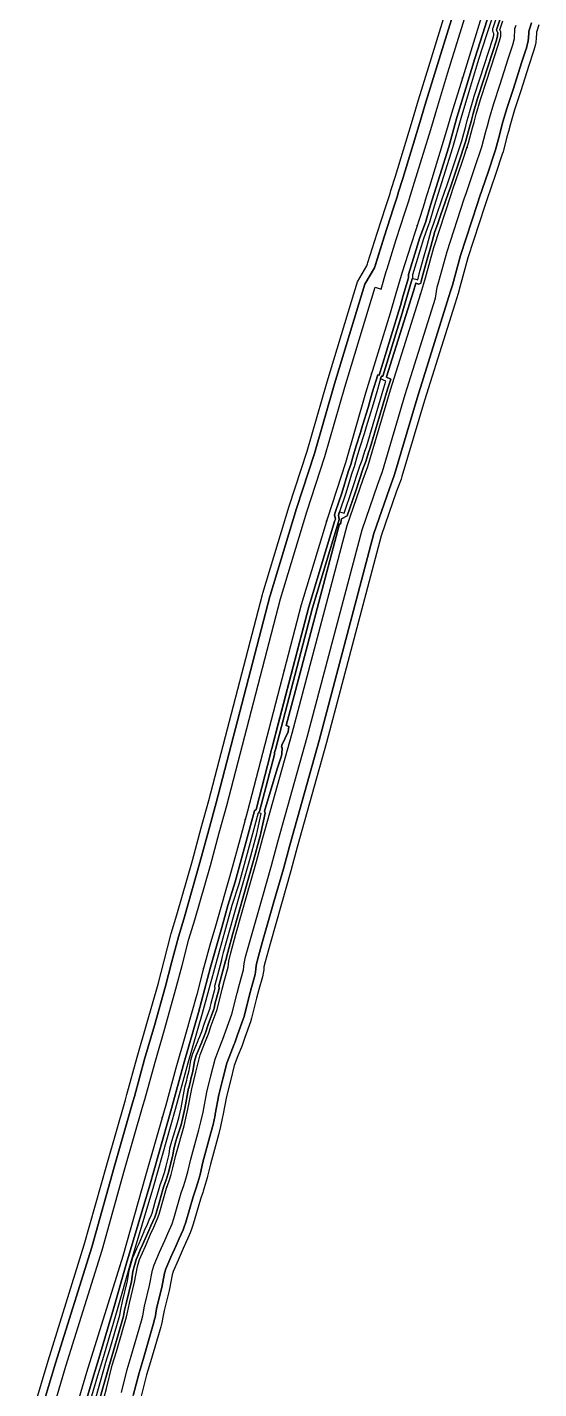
# Model space of a CAD drawing. Header units: inches. Extents: x 87989 to 118156, y 435697 to 451526.
# Drawn here: x 96808 to 97139, y 449582 to 450462 of the extents above; entities that cross this region are included whole.
import ezdxf

# ---------------------------------------------------------------- set-up
doc = ezdxf.new("R2010")
doc.units = ezdxf.units.IN
doc.header["$MEASUREMENT"] = 0
for name, color, linetype, true_color in [('As_waterkering_BWK', 7, 'Continuous', 0x7b8981), ('Beschermingszone_BWK', 7, 'Continuous', 0xcf890d), ('Grens_bebouwingsvrije_zone_BWK', 7, 'Continuous', 0x6789ae), ('Kernzone_BWK', 7, 'Continuous', 0xcb89af), ('Referentiepunten_BWK', 7, 'Continuous', 0x178980)]:
    doc.layers.add(name, color=color, linetype=linetype, true_color=true_color)

msp = doc.modelspace()

# ---------------------------------------------------------------- linework, layer by layer
at = {"layer": 'As_waterkering_BWK'}
for points in [[(97113.6678, 450506.4448), (97090.0276, 450429.8905), (97083.3792, 450408.3954), (97078.8571, 450393.1756), (97068.4229, 450359.0475), (97065.4409, 450349.5965), (97065.4663, 450349.2105), (97062.1891, 450339.0546), (97056.5629, 450321.8027), (97050.6658, 450303.1416), (97050.2229, 450301.512), (97046.7844, 450289.9711)], [(97062.8786, 450289.8919), (97064.9459, 450296.4828), (97065.9608, 450300.1095), (97071.2692, 450319.5855), (97082.429, 450353.9369), (97083.9003, 450358.0858), (97089.3796, 450374.2014), (97093.8065, 450387.3673), (97096.3292, 450397.0021), (97097.3036, 450400.6878), (97098.6898, 450405.8202), (97101.5475, 450415.4826), (97105.6485, 450427.9862), (97110.8956, 450444.5384), (97113.7718, 450453.2243), (97114.5799, 450456.2779), (97114.6999, 450459.0797), (97113.9776, 450460.3421), (97115.941, 450466.2185)], [(97046.7844, 450289.9711), (97043.004, 450277.283), (97027.2302, 450225.4486), (97014.264, 450180.368), (97002.5661, 450144.5344), (96985.6067, 450088.6233), (96950.9421, 449955.1717), (96946.0233, 449937.5188), (96940.365, 449916.2771), (96930.1712, 449880.8503), (96926.451, 449868.5077), (96922.0645, 449851.8689), (96918.1278, 449836.5575), (96910.8342, 449810.6913), (96904.5433, 449789.0289), (96897.9533, 449765.0501), (96896.9523, 449761.4008), (96884.8801, 449719.2613), (96870.2409, 449667.2448), (96846.7374, 449592.1177), (96833.3675, 449546.8441)], [(96855.1538, 449565.0537), (96859.6021, 449581.8135), (96863.4488, 449596.7773), (96866.1121, 449605.6154), (96872.6287, 449628.1262), (96873.3423, 449630.9639), (96874.4714, 449637.0444), (96877.7843, 449650.6214), (96879.7603, 449660.6575), (96881.0817, 449665.218), (96884.8399, 449673.7902), (96888.1575, 449681.6212), (96890.2697, 449686.2102), (96892.7311, 449691.7339), (96893.6369, 449694.6096), (96898.4768, 449711.3288), (96900.1756, 449716.1462), (96901.4466, 449720.2327), (96902.6495, 449724.3847), (96904.59, 449732.5677), (96909.7903, 449751.6254), (96911.0246, 449756.5866), (96912.334, 449762.4359), (96914.7701, 449775.5485), (96917.4644, 449786.3473), (96920.3209, 449797.6585), (96923.2268, 449805.3133), (96925.5231, 449811.0604), (96927.3735, 449816.5071), (96931.1522, 449826.8304), (96934.4819, 449839.957), (96935.9973, 449845.8699), (96938.3798, 449854.321), (96938.6939, 449858.1919), (96939.9745, 449863.4169), (96943.297, 449875.5764), (96950.6115, 449901.4521), (96956.6991, 449922.6646), (96960.7897, 449937.8846), (96979.7374, 450005.6455), (97015.3239, 450139.9219), (97025.6427, 450169.9521), (97028.6854, 450178.0219), (97043.316, 450227.522), (97062.8786, 450289.8919)]]:
    msp.add_lwpolyline(points, dxfattribs=at)
at = {"layer": 'Beschermingszone_BWK'}
for points in [[(96808.4268, 449554.19), (96821.8627, 449599.6811), (96845.3148, 449674.6497), (96859.8689, 449726.3634), (96871.9173, 449768.4201), (96872.8812, 449771.9339), (96879.5239, 449796.0994), (96885.8379, 449817.8448), (96893.0218, 449843.3236), (96896.9035, 449858.4201), (96901.31, 449875.1356), (96901.5572, 449876.011), (96905.2303, 449888.1971), (96915.3075, 449923.2188), (96920.9384, 449944.3544), (96925.8348, 449961.9299), (96960.4418, 450095.16), (96960.7261, 450096.1703), (96977.7677, 450152.3422), (96989.4045, 450187.9981), (97002.2998, 450232.8267), (97018.1083, 450284.7797), (97021.8668, 450297.3952), (97028.1011, 450307.813), (97028.4711, 450309.1743), (97028.7348, 450310.072), (97034.6641, 450328.8334), (97040.3115, 450346.1518), (97043.037, 450354.5981), (97043.5068, 450356.517), (97046.4583, 450365.8701), (97056.8359, 450399.8134), (97061.369, 450415.0689), (97068.0531, 450436.6818), (97091.669, 450513.1565)], [(97096.4513, 450511.6975), (97072.8302, 450435.2054), (97066.1539, 450413.6181), (97061.6231, 450398.3704), (97051.2332, 450364.3869), (97048.2751, 450355.0126), (97047.805, 450353.0922), (97045.0675, 450344.6089), (97039.4247, 450327.305), (97033.5024, 450308.5654), (97033.296, 450307.8628), (97032.9102, 450306.4432), (97026.6587, 450295.9675), (97022.896, 450283.338), (97007.0941, 450231.4078), (96994.1852, 450186.5308), (96982.5366, 450150.8407), (96965.5108, 450094.719), (96965.2812, 450093.903), (96930.6631, 449960.6303), (96925.7624, 449943.0399), (96920.1262, 449921.8838), (96910.0266, 449886.7842), (96906.3445, 449874.5681), (96906.1448, 449873.861), (96901.7422, 449857.1602), (96897.8499, 449842.0224), (96890.6448, 449816.4692), (96884.3353, 449794.7397), (96877.7027, 449770.6101), (96876.7318, 449767.0702), (96864.6788, 449724.9976), (96850.1083, 449673.2256), (96826.6463, 449598.2266), (96813.2231, 449552.7773)], [(96844.916, 449547.8437), (96859.1113, 449597.9766), (96859.1348, 449598.0566), (96861.7969, 449606.8906), (96868.2832, 449629.2949), (96868.8516, 449632.9648), (96870.0996, 449638.1094), (96873.3594, 449651.4727), (96874.2695, 449657.8711), (96874.3477, 449658.2305), (96875.4414, 449661.9199), (96876.7598, 449666.4707), (96876.791, 449666.582), (96876.8887, 449666.8574), (96876.9453, 449666.9902), (96879.1934, 449672.3398), (96879.2344, 449672.4316), (96880.7285, 449675.623), (96884.0215, 449683.3965), (96884.0645, 449683.4902), (96886.123, 449687.9648), (96887.207, 449690.7656), (96887.3105, 449690.9941), (96888.5508, 449693.4395), (96889.3164, 449695.8711), (96889.3359, 449695.9375), (96891.6621, 449704.1035), (96892.2012, 449705.832), (96894.1543, 449712.5801), (96894.1758, 449712.6484), (96894.2109, 449712.7578), (96894.2324, 449712.8262), (96895.9023, 449717.5566), (96897.1367, 449721.5273), (96898.2969, 449725.5312), (96900.1582, 449733.3828), (96900.6309, 449736.957), (96900.6973, 449737.2891), (96901.8945, 449741.668), (96901.9258, 449741.7734), (96903.0371, 449745.2266), (96905.4648, 449752.875), (96906.6445, 449757.6211), (96907.9258, 449763.3418), (96910.3457, 449776.3711), (96910.3613, 449776.4453), (96910.3867, 449776.5645), (96910.4043, 449776.6387), (96911.5488, 449781.2285), (96911.7539, 449782.4707), (96911.8086, 449782.7246), (96913.0645, 449787.3184), (96914.1797, 449793.9023), (96914.2402, 449794.1719), (96915.2617, 449797.7539), (96915.3164, 449797.9238), (96915.502, 449798.3203), (96918.9492, 449806.7227), (96919.0332, 449806.9473), (96920.0449, 449809.4785), (96921.3262, 449812.6973), (96923.1191, 449817.9746), (96923.1465, 449818.0488), (96926.6992, 449827.7539), (96926.7305, 449827.8418), (96926.8047, 449828.0781), (96927.3008, 449830.8027), (96927.3516, 449831.0195), (96929.9922, 449840.6035), (96929.8086, 449841.7617), (96929.7793, 449842.1133), (96929.7988, 449842.4629), (96929.8672, 449842.8086), (96934.2734, 449859.002), (96934.2832, 449859.0684), (96934.3242, 449859.2637), (96934.7598, 449861.043), (96935.4102, 449863.7832), (96935.4316, 449863.8633), (96935.627, 449864.5781), (96938.9609, 449876.7813), (96946.2832, 449902.6855), (96952.3633, 449923.8691), (96956.4473, 449939.0625), (96956.6055, 449939.6523), (96957.2539, 449942.543), (96959.6699, 449953.584), (96957.6915, 449953.9855), (96958.6016, 449954.8342), (96968.2072, 449991.8049), (96968.3737, 449992.9751), (96969.0268, 449994.9629), (96992.8269, 450086.5921), (97009.7211, 450142.2828), (97010.2165, 450143.8071), (97009.7449, 450146.6394), (97010.2035, 450148.0801), (97010.39, 450148.6486), (97013.2813, 450147.8281), (97018.3223, 450162.498), (97023.2871, 450177.6465), (97023.3164, 450177.7305), (97024.9414, 450182.1523), (97026.7969, 450187.9824), (97027.7793, 450190.834), (97039.0117, 450228.834), (97040.3965, 450233.252), (97036.9453, 450234.7813), (97037.1338, 450235.4093), (97037.4825, 450236.5607), (97038.3901, 450236.3619), (97050.1848, 450275.1199), (97057.4206, 450299.4015), (97057.4562, 450299.5296), (97059.6328, 450299.1074), (97060.9219, 450298.8555), (97061.8047, 450302.5098), (97061.8242, 450302.584), (97064.6289, 450312.832), (97066.9609, 450320.8945), (97069.6602, 450330.5957), (97069.7012, 450330.7305), (97071.2715, 450335.3516), (97073.291, 450341.0898), (97076.4219, 450350.457), (97078.1797, 450355.416), (97079.6484, 450359.5625), (97085.1172, 450375.6426), (97089.4922, 450388.6563), (97091.9766, 450398.1465), (97092.9551, 450401.8438), (97094.0723, 450406.0703), (97094.0918, 450406.1406), (97094.3672, 450407.0742), (97097.2363, 450416.7754), (97097.2617, 450416.8516), (97101.3652, 450429.3672), (97106.6152, 450445.9258), (97109.457, 450454.5078), (97110.1055, 450456.957), (97110.1484, 450457.9727), (97110.0723, 450458.1074), (97109.8457, 450458.5039), (97109.6895, 450458.8262), (97109.582, 450459.166), (97109.5254, 450459.5176), (97109.4512, 450460.332), (97109.4434, 450460.6758), (97109.4844, 450461.0176), (97109.5703, 450461.3496), (97109.709, 450461.7676), (97111.6504, 450467.5762)], [(97114.0352, 450466.8242), (97112.0801, 450460.9766), (97111.9414, 450460.5586), (97112.0156, 450459.7441), (97112.2422, 450459.3496), (97112.6777, 450458.5879), (97112.5918, 450456.5801), (97111.8535, 450453.7949), (97108.9922, 450445.1543), (97103.7441, 450428.5996), (97099.6387, 450416.0781), (97096.7656, 450406.3652), (97096.4883, 450405.4316), (97095.3711, 450401.2031), (97094.3945, 450397.5117), (97091.8887, 450387.9395), (97087.4844, 450374.8418), (97082.0117, 450358.7422), (97080.5352, 450354.5801), (97078.7852, 450349.6445), (97075.6543, 450340.2793), (97073.6348, 450334.5332), (97072.0684, 450329.9258), (97069.3672, 450320.2129), (97067.0352, 450312.1543), (97064.2344, 450301.9238), (97063.2402, 450297.8086), (97063.0273, 450297.0508), (97062.8633, 450296.5254), (97061.7051, 450295.9473), (97059.748, 450296.6152), (97058.1074, 450291.3887), (97040.7344, 450235.9961), (97040.7109, 450235.8652), (97043.4375, 450234.5918), (97041.4023, 450228.1055), (97030.1621, 450190.0723), (97029.1699, 450187.1953), (97027.3066, 450181.3418), (97025.6621, 450176.8672), (97020.6934, 450161.7031), (97015.332, 450146.0996), (97011.6875, 450144.1055), (97010.8848, 450140.832), (97010.4219, 450140.9434), (96990.7246, 450066.6211), (96981.8535, 450033.1445), (96975.8691, 450010.5684), (96977.4785, 450009.9238), (96977.1094, 450006.4043), (96973.0957, 449997.8379), (96972.7559, 449996.5332), (96973.2422, 449996.2129), (96973.0215, 449992.0098), (96972.5625, 449990.2969), (96970.0391, 449982.5332), (96961.7324, 449955.0918), (96962.2891, 449953.8574), (96959.6953, 449942), (96959.0332, 449939.0547), (96958.8613, 449938.4141), (96954.7715, 449923.1992), (96948.6875, 449902), (96941.3691, 449876.1113), (96938.0391, 449863.918), (96937.8438, 449863.2031), (96937.1895, 449860.457), (96936.752, 449858.668), (96936.7227, 449858.4941), (96936.7051, 449858.4219), (96932.2793, 449842.1523), (96932.5469, 449840.4609), (96929.7617, 449830.3555), (96929.2344, 449827.4668), (96929.0781, 449826.9824), (96925.4863, 449817.166), (96923.6738, 449811.832), (96922.3672, 449808.5527), (96921.3633, 449806.0391), (96921.2852, 449805.8359), (96917.666, 449797.0684), (96916.6445, 449793.4863), (96915.5098, 449786.7793), (96914.2207, 449782.0664), (96914, 449780.7227), (96912.8301, 449776.0332), (96912.8027, 449775.9141), (96910.3809, 449762.873), (96910.3711, 449762.8184), (96909.0781, 449757.0469), (96907.8711, 449752.1953), (96905.418, 449744.4648), (96904.3066, 449741.0078), (96903.1094, 449736.6289), (96902.6211, 449732.9297), (96900.7148, 449724.8945), (96899.5313, 449720.8086), (96898.2832, 449716.793), (96898.2656, 449716.7402), (96896.5898, 449711.9941), (96896.5566, 449711.8848), (96894.5957, 449705.1133), (96894.0566, 449703.3887), (96891.7227, 449695.1875), (96890.873, 449692.4922), (96889.5391, 449689.8633), (96888.4277, 449686.9902), (96886.3398, 449682.457), (96886.3145, 449682.3984), (96883.0156, 449674.6094), (96881.498, 449671.3711), (96879.25, 449666.0215), (96879.1934, 449665.8867), (96879.1602, 449665.7754), (96877.8398, 449661.2168), (96876.7441, 449657.5195), (96875.8184, 449651), (96872.5273, 449637.5176), (96871.2813, 449632.377), (96870.6875, 449628.6152), (96864.1934, 449606.1816), (96861.5332, 449597.3535), (96861.5176, 449597.2949), (96847.291, 449547.0527)], [(96877.0175, 449577.2639), (96880.7899, 449591.9377), (96883.3744, 449600.516), (96889.9188, 449623.121), (96890.0851, 449623.7362), (96890.7987, 449626.5738), (96891.0398, 449627.6777), (96892.0772, 449633.2649), (96895.2712, 449646.3544), (96895.4452, 449647.1442), (96897.2688, 449656.406), (96898.0416, 449659.0732), (96901.3695, 449666.6657), (96904.6239, 449674.3456), (96906.6661, 449678.784), (96909.1727, 449684.4077), (96909.8994, 449686.3258), (96910.8662, 449689.403), (96915.6236, 449705.8286), (96917.151, 449710.1599), (96917.3635, 449710.8006), (96918.685, 449715.0553), (96919.9385, 449719.3757), (96920.1638, 449720.2314), (96922.0346, 449728.1206), (96927.2066, 449747.0833), (96928.541, 449752.4477), (96929.8993, 449758.5039), (96930.0312, 449759.1481), (96932.3672, 449771.7223), (96934.9227, 449781.9649), (96937.5182, 449792.2426), (96939.9997, 449798.7792), (96942.2383, 449804.3818), (96942.5664, 449805.2703), (96944.3491, 449810.5176), (96948.0554, 449820.6434), (96948.5996, 449822.4046), (96951.9239, 449835.5098), (96953.3803, 449841.1929), (96955.7045, 449849.4369), (96956.1063, 449851.1954), (96956.3208, 449852.8651), (96956.5187, 449855.3032), (96957.4005, 449858.9015), (96960.6393, 449870.756), (96967.9229, 449896.5213), (96974.0414, 449917.846), (96978.1487, 449933.1249), (96997.1045, 450000.9163), (97032.5574, 450134.6848), (97042.5792, 450163.8509), (97045.5279, 450171.6715), (97045.9472, 450172.9199), (97060.5356, 450222.2771), (97080.0536, 450284.5048), (97082.2005, 450291.364), (97083.3111, 450295.3175), (97088.522, 450314.4351), (97099.4741, 450348.147), (97100.9037, 450352.1806), (97106.4313, 450368.436), (97110.8679, 450381.6307), (97111.2195, 450382.808), (97113.7367, 450392.422), (97114.6934, 450396.0407), (97116.0114, 450400.9204), (97118.7335, 450410.124), (97122.7795, 450422.4617), (97128.0194, 450438.9894), (97130.8594, 450447.566), (97131.1728, 450448.6194), (97131.9809, 450451.673), (97132.3064, 450453.1522), (97132.5634, 450455.5077), (97132.6834, 450458.3095), (97132.6827, 450459.2765), (97133.0918, 450460.7609), (97134.3944, 450465.0551)], [(97139.1713, 450463.5781), (97137.9562, 450459.5603), (97137.7241, 450458.8355), (97137.6788, 450458.0956), (97137.5588, 450455.2937), (97137.2305, 450452.284), (97136.8145, 450450.3939), (97136.0064, 450447.3403), (97135.6059, 450445.9943), (97132.7759, 450437.448), (97127.5381, 450420.9271), (97123.5073, 450408.6356), (97120.8229, 450399.5594), (97119.5239, 450394.7499), (97118.5721, 450391.1497), (97116.0564, 450381.5416), (97115.6071, 450380.0372), (97111.1679, 450366.8344), (97105.6269, 450350.5403), (97104.2088, 450346.5387), (97093.3145, 450313.0044), (97088.1306, 450293.9863), (97086.9934, 450289.9421), (97084.8245, 450283.0084), (97065.3188, 450220.8202), (97050.7421, 450171.5027), (97050.2064, 450169.9074), (97047.2838, 450162.1561), (97037.3444, 450133.2301), (97001.9288, 449999.6026), (96982.9713, 449931.8026), (96978.8588, 449916.5075), (96972.7317, 449895.1517), (96965.4567, 449869.417), (96962.2411, 449857.6472), (96961.47, 449854.5008), (96961.3044, 449852.4606), (96961.0303, 449850.3271), (96960.5169, 449848.0802), (96958.209, 449839.8937), (96956.7689, 449834.2745), (96953.4461, 449821.1752), (96952.7508, 449818.9247), (96949.0646, 449808.8539), (96947.3007, 449803.6619), (96946.8814, 449802.5266), (96944.6589, 449796.9642), (96942.2953, 449790.7382), (96939.7723, 449780.7476), (96937.2553, 449770.6595), (96934.947, 449758.2348), (96934.7785, 449757.4117), (96933.4066, 449751.298), (96932.0444, 449745.8216), (96926.8804, 449726.8853), (96925.0289, 449719.0777), (96924.741, 449717.9843), (96923.4735, 449713.6172), (96922.138, 449709.3157), (96921.8664, 449708.497), (96920.3866, 449704.3008), (96915.6521, 449687.9567), (96914.6684, 449684.8235), (96913.7398, 449682.3727), (96911.2206, 449676.7212), (96909.1979, 449672.3246), (96905.9611, 449664.6866), (96902.7527, 449657.3663), (96902.1322, 449655.225), (96900.3511, 449646.1783), (96900.1287, 449645.1691), (96896.9678, 449632.215), (96895.9557, 449626.7648), (96895.6477, 449625.3543), (96894.9341, 449622.5167), (96894.7216, 449621.7307), (96888.1695, 449599.0995), (96885.6069, 449590.5934), (96881.8551, 449576.0002)]]:
    msp.add_lwpolyline(points, dxfattribs=at)
for points in [[(96838.1641, 449545.4316, 0), (96851.5215, 449590.6641, 0), (96854.7949, 449601.1289, 0), (96864.1094, 449633.2383, 0), (96872.6523, 449662.8691, 0), (96887.6406, 449713.3145, 0), (96901.6719, 449762.8516, 0), (96909.8906, 449792.8086, 0), (96919.082, 449824.9609, 0), (96927.0117, 449854.1445, 0), (96934.1602, 449879.916, 0), (96938.0957, 449894.0645, 0), (96942.9688, 449909.4004, 0), (96949.4063, 449933.166, 0), (96955.4668, 449955.332, 0), (96956.3652, 449956.168, 0), (96965.752, 449992.2969, 0), (96965.9297, 449993.5449, 0), (96966.627, 449995.668, 0), (96970.752, 450011.5488, 0), (96990.4199, 450087.2695, 0), (97007.3359, 450143.0332, 0), (97007.6504, 450143.998, 0), (97007.1797, 450146.8223, 0), (97007.8242, 450148.8477, 0), (97011.7324, 450160.8008, 0), (97015.9219, 450174.5098, 0), (97017.6113, 450179.3906, 0), (97018.9141, 450184.0273, 0), (97021.1543, 450191.3047, 0), (97023.8594, 450200, 0), (97025.2715, 450204.5391, 0), (97028.8965, 450216.2441, 0), (97031.5566, 450225.6172, 0), (97035.0898, 450237.2852, 0), (97035.998, 450237.0879, 0), (97047.791, 450275.8418, 0), (97049.6855, 450282.1992, 0), (97051.5762, 450288.543, 0), (97055.0156, 450300.084, 0), (97055.0469, 450300.2012, 0), (97055, 450302.1875, 0), (97062.3184, 450326.0547, 0), (97065.8418, 450335.9043, 0), (97069.0645, 450347.0312, 0), (97075.1816, 450366.3145, 0), (97080.9844, 450384.7832, 0), (97086.2852, 450403.6875, 0), (97092.0371, 450422.6504, 0), (97097.873, 450441.8965, 0), (97103.0195, 450458, 0), (97106.9883, 450470.2891, 0)], [(97109.3672, 450469.5215, 0), (97105.3984, 450457.2363, 0), (97100.2617, 450441.1543, 0), (97094.4297, 450421.9238, 0), (97088.6855, 450402.9863, 0), (97083.3906, 450384.1074, 0), (97083.3691, 450384.0332, 0), (97077.5645, 450365.5625, 0), (97071.457, 450346.3047, 0), (97068.2441, 450335.209, 0), (97068.1953, 450335.0625, 0), (97064.6914, 450325.2676, 0), (97057.5664, 450302.0313, 0), (97057.4562, 450299.5296, 0), (97057.4206, 450299.4015, 0), (97050.1848, 450275.1199, 0), (97038.3901, 450236.3619, 0), (97037.4825, 450236.5607, 0), (97037.1338, 450235.4093, 0), (97036.9453, 450234.7813, 0), (97033.9551, 450224.9141, 0), (97031.293, 450215.5332, 0), (97027.6602, 450203.7988, 0), (97026.248, 450199.2578, 0), (97023.543, 450190.5664, 0), (97021.3125, 450183.3203, 0), (97020.0176, 450178.7129, 0), (97019.9727, 450178.5723, 0), (97018.3145, 450173.7793, 0), (97018.2852, 450173.6914, 0), (97014.1172, 450160.0469, 0), (97010.39, 450148.6486, 0), (97010.2035, 450148.0801, 0), (97009.7449, 450146.6394, 0), (97010.2165, 450143.8071, 0), (97009.7211, 450142.2828, 0), (96992.8269, 450086.5921, 0), (96969.0268, 449994.9629, 0), (96968.3737, 449992.9751, 0), (96968.2072, 449991.8049, 0), (96958.6016, 449954.8342, 0), (96957.6915, 449953.9855, 0), (96951.8184, 449932.5098, 0), (96945.3809, 449908.7461, 0), (96945.3516, 449908.6426, 0), (96940.5059, 449893.3945, 0), (96940.4785, 449893.3086, 0), (96936.5703, 449879.2461, 0), (96929.4219, 449853.4824, 0), (96921.4902, 449824.2891, 0), (96912.2988, 449792.1328, 0), (96904.0801, 449762.1797, 0), (96890.041, 449712.6172, 0), (96875.0527, 449662.168, 0), (96866.5098, 449632.543, 0), (96857.1895, 449600.4063, 0), (96853.9141, 449589.9355, 0), (96840.5625, 449544.7246, 0)]]:
    msp.add_polyline3d(points, dxfattribs=at)
at = {"layer": 'Grens_bebouwingsvrije_zone_BWK'}
for points in [[(96819.9379, 449550.7996), (96833.3424, 449596.1906), (96856.8192, 449671.232), (96871.4124, 449723.0855), (96883.472, 449765.1804), (96884.4529, 449768.7568), (96891.0706, 449792.8363), (96897.3744, 449814.5433), (96904.6092, 449840.2008), (96908.5162, 449855.3965), (96912.976, 449872.3134), (96916.7415, 449884.8062), (96926.8725, 449920.0149), (96932.5156, 449941.1997), (96937.4228, 449958.8108), (96972.1274, 450092.4166), (96989.2116, 450148.7391), (97000.8781, 450184.4765), (97013.8053, 450229.4216), (97029.5985, 450281.3197), (97033.3672, 450293.9687), (97037.2007, 450292.8265), (97040.6047, 450304.2516), (97041.0693, 450305.9608), (97047.0414, 450324.8596), (97052.6771, 450342.1403), (97055.3622, 450350.4614), (97055.339, 450350.8137), (97058.8729, 450362.0139), (97069.2825, 450396.0617), (97073.8093, 450411.297), (97080.4735, 450432.8432), (97104.103, 450509.363)], [(96869.2775, 449579.2859), (96873.0828, 449594.0886), (96875.7025, 449602.7823), (96882.2835, 449625.5156), (96883.1169, 449628.8295), (96884.2524, 449634.9447), (96887.5525, 449648.4691), (96889.4872, 449658.2955), (96890.5039, 449661.8042), (96894.0234, 449669.832), (96897.3055, 449677.5792), (96899.3792, 449682.0844), (96902.0976, 449688.1851), (96903.2101, 449691.7166), (96908.0028, 449708.2732), (96909.6688, 449712.9973), (96911.0244, 449717.3561), (96912.3229, 449721.8381), (96914.2815, 449730.0971), (96919.4672, 449749.1017), (96920.7573, 449754.2869), (96922.1324, 449760.4298), (96924.5463, 449773.4228), (96927.1635, 449783.9126), (96929.875, 449794.6497), (96932.5451, 449801.6832), (96934.907, 449807.5945), (96936.8044, 449813.1796), (96940.7191, 449823.8746), (96944.1719, 449837.4863), (96945.6545, 449843.2715), (96948.2684, 449852.5433), (96948.5965, 449856.5871), (96949.6556, 449860.9083), (96952.9318, 449872.8983), (96960.229, 449898.7128), (96966.3344, 449919.9874), (96970.4339, 449935.2403), (96989.3862, 450003.018), (97024.898, 450137.0124), (97035.0519, 450166.5625), (97038.1715, 450174.8364), (97052.8824, 450224.6082), (97072.4203, 450286.8991), (97073.5753, 450293.9228), (97074.6361, 450297.7135), (97079.8956, 450317.0103), (97090.9516, 450351.0419), (97092.4024, 450355.1331), (97097.9055, 450371.3187), (97102.4351, 450384.7904), (97105.0329, 450394.712), (97105.9986, 450398.3642), (97107.3506, 450403.3703), (97110.1405, 450412.8033), (97114.2142, 450425.2238), (97119.4575, 450441.7639), (97122.402, 450450.6561), (97123.5299, 450454.9183), (97123.8029, 450461.2924), (97123.7911, 450461.3131), (97124.5182, 450463.4891)]]:
    msp.add_lwpolyline(points, dxfattribs=at)
at = {"layer": 'Kernzone_BWK'}
for points in [[(96813.2227, 449552.7773), (96826.6465, 449598.2266), (96850.1074, 449673.2266), (96864.6797, 449724.9961), (96876.7324, 449767.0703), (96877.7031, 449770.6094), (96884.3359, 449794.7383), (96890.6445, 449816.4688), (96897.8496, 449842.0234), (96901.7422, 449857.1602), (96906.1445, 449873.8594), (96906.3438, 449874.5664), (96910.0273, 449886.7852), (96920.127, 449921.8828), (96925.7617, 449943.0391), (96930.6641, 449960.6289), (96965.2813, 450093.9023), (96965.5117, 450094.7187), (96982.5371, 450150.8398), (96994.1855, 450186.5313), (97007.0938, 450231.4063), (97022.8965, 450283.3398), (97026.6582, 450295.9688), (97032.9102, 450306.4414), (97033.2969, 450307.8633), (97033.502, 450308.5664), (97039.4238, 450327.3047), (97045.0684, 450344.6094), (97047.8047, 450353.0937), (97048.2754, 450355.0117), (97051.2324, 450364.3867), (97061.623, 450398.3711), (97066.1543, 450413.6172), (97072.8301, 450435.207), (97096.4512, 450511.6992)], [(97106.9883, 450470.2891), (97103.0195, 450458), (97097.873, 450441.8984), (97092.0371, 450422.6484), (97086.2852, 450403.6875), (97080.9844, 450384.7813), (97075.1816, 450366.3164), (97069.0645, 450347.0312), (97065.8418, 450335.9023), (97062.3184, 450326.0547), (97055, 450302.1875), (97055.0469, 450300.1992), (97055.0156, 450300.0859), (97051.5762, 450288.543), (97049.6855, 450282.1992), (97047.791, 450275.8398), (97035.998, 450237.0898), (97035.0898, 450237.2852), (97031.5566, 450225.6172), (97028.8965, 450216.2461), (97025.2715, 450204.5391), (97023.8594, 450200), (97021.1543, 450191.3047), (97018.9141, 450184.0273), (97017.6113, 450179.3906), (97015.9219, 450174.5117), (97011.7324, 450160.8008), (97007.8242, 450148.8477), (97007.1797, 450146.8242), (97007.6504, 450144), (97007.3359, 450143.0312), (96990.4199, 450087.2695), (96966.627, 449995.668), (96965.9297, 449993.5469), (96965.752, 449992.2969), (96956.3652, 449956.168), (96955.4668, 449955.332), (96949.4063, 449933.1641), (96942.9688, 449909.3984), (96938.0957, 449894.0664), (96934.1602, 449879.9141), (96927.0117, 449854.1445), (96919.082, 449824.9609), (96909.8906, 449792.8086), (96901.6719, 449762.8516), (96887.6406, 449713.3125), (96872.6523, 449662.8711), (96864.1094, 449633.2383), (96854.7949, 449601.1289), (96851.5215, 449590.6641), (96838.1641, 449545.4297)], [(96847.291, 449547.053), (96861.5171, 449597.2951), (96861.5339, 449597.3543), (96864.194, 449606.182), (96870.6882, 449628.6143), (96871.282, 449632.376), (96872.5283, 449637.5182), (96875.818, 449651), (96876.744, 449657.519), (96877.8401, 449661.217), (96879.1607, 449665.7747), (96879.193, 449665.886), (96879.25, 449666.0211), (96881.498, 449671.371), (96883.015, 449674.6097), (96886.3143, 449682.398), (96886.3407, 449682.4574), (96888.427, 449686.99), (96889.539, 449689.863), (96890.873, 449692.492), (96891.7218, 449695.1868), (96894.057, 449703.389), (96894.5953, 449705.1125), (96896.5557, 449711.885), (96896.5906, 449711.994), (96898.2649, 449716.7405), (96898.2828, 449716.7938), (96899.531, 449720.808), (96900.7148, 449724.894), (96902.6205, 449732.9303), (96903.109, 449736.629), (96904.3063, 449741.0077), (96905.4178, 449744.4656), (96907.8712, 449752.195), (96909.0781, 449757.0466), (96910.3705, 449762.8193), (96910.3814, 449762.873), (96912.8037, 449775.9138), (96912.8295, 449776.0326), (96913.9998, 449780.7229), (96914.22, 449782.066), (96915.509, 449786.779), (96916.644, 449793.486), (96917.666, 449797.068), (96921.2861, 449805.836), (96921.3633, 449806.0392), (96922.3678, 449808.5533), (96923.673, 449811.832), (96925.4857, 449817.1664), (96929.0781, 449826.9825), (96929.235, 449827.466), (96929.761, 449830.355), (96932.5464, 449840.4611), (96932.2786, 449842.1526), (96936.706, 449858.422), (96936.7234, 449858.495), (96936.7514, 449858.668), (96937.1898, 449860.4567), (96937.843, 449863.204), (96938.0385, 449863.9185), (96941.37, 449876.112), (96948.688, 449902), (96954.772, 449923.2), (96958.8609, 449938.4134), (96959.033, 449939.054), (96959.6952, 449942.0009), (96962.2887, 449953.8567), (96961.7329, 449955.0917), (96970.039, 449982.534), (96972.562, 449990.297), (96973.022, 449992.009), (96973.243, 449996.212), (96972.756, 449996.534), (96973.095, 449997.838), (96977.1085, 450006.4051), (96977.479, 450009.9248), (96975.8695, 450010.5686), (96981.8528, 450033.1452), (96990.7245, 450066.6202), (97010.4223, 450140.9443), (97010.8852, 450140.8328), (97011.6879, 450144.1055), (97015.3318, 450146.0994), (97020.6931, 450161.7022), (97025.662, 450176.868), (97027.307, 450181.342), (97029.169, 450187.196), (97030.1615, 450190.072), (97041.4028, 450228.1047), (97043.4375, 450234.5918), (97040.71, 450235.8647), (97040.7344, 450235.997), (97058.1078, 450291.3882), (97059.7472, 450296.6149), (97061.7047, 450295.9465), (97062.8639, 450296.5261), (97063.0283, 450297.0517), (97063.2404, 450297.8082), (97064.235, 450301.923), (97067.036, 450312.155), (97069.367, 450320.212), (97072.068, 450329.926), (97073.634, 450334.534), (97075.655, 450340.279), (97078.786, 450349.644), (97080.5355, 450354.5801), (97082.011, 450358.742), (97087.485, 450374.842), (97091.889, 450387.94), (97094.395, 450397.511), (97095.3714, 450401.2041), (97096.489, 450405.431), (97096.7654, 450406.3646), (97099.6384, 450416.0779), (97103.745, 450428.6), (97108.9931, 450445.155), (97111.854, 450453.795), (97112.591, 450456.58), (97112.677, 450458.588), (97112.2416, 450459.3489), (97112.015, 450459.745), (97111.941, 450460.558), (97112.0807, 450460.976), (97114.035, 450466.825)], [(97134.3944, 450465.0551), (97133.0918, 450460.7609), (97132.6827, 450459.2765), (97132.6834, 450458.3095), (97132.5634, 450455.5077), (97132.3064, 450453.1522), (97131.9809, 450451.673), (97131.1728, 450448.6194), (97130.8594, 450447.566), (97128.0194, 450438.9894), (97122.7795, 450422.4617), (97118.7335, 450410.124), (97116.0114, 450400.9204), (97114.6934, 450396.0407), (97113.7367, 450392.422), (97111.2195, 450382.808), (97110.8679, 450381.6307), (97106.4313, 450368.436), (97100.9037, 450352.1806), (97099.4741, 450348.147), (97088.522, 450314.4351), (97083.3111, 450295.3175), (97082.2005, 450291.364), (97080.0536, 450284.5048), (97060.5356, 450222.2771), (97045.9472, 450172.9199), (97045.5279, 450171.6715), (97042.5792, 450163.8509), (97032.5574, 450134.6848), (96997.1045, 450000.9163), (96978.1487, 449933.1249), (96974.0414, 449917.846), (96967.9229, 449896.5213), (96960.6393, 449870.756), (96957.4005, 449858.9015), (96956.5187, 449855.3032), (96956.3208, 449852.8651), (96956.1063, 449851.1954), (96955.7045, 449849.4369), (96953.3803, 449841.1929), (96951.9239, 449835.5098), (96948.5996, 449822.4046), (96948.0554, 449820.6434), (96944.3491, 449810.5176), (96942.5664, 449805.2703), (96942.2383, 449804.3818), (96939.9997, 449798.7792), (96937.5182, 449792.2426), (96934.9227, 449781.9649), (96932.3672, 449771.7223), (96930.0312, 449759.1481), (96929.8993, 449758.5039), (96928.541, 449752.4477), (96927.2066, 449747.0833), (96922.0346, 449728.1206), (96920.1638, 449720.2314), (96919.9385, 449719.3757), (96918.685, 449715.0553), (96917.3635, 449710.8006), (96917.151, 449710.1599), (96915.6236, 449705.8286), (96910.8662, 449689.403), (96909.8994, 449686.3258), (96909.1727, 449684.4077), (96906.6661, 449678.784), (96904.6239, 449674.3456), (96901.3695, 449666.6657), (96898.0416, 449659.0732), (96897.2688, 449656.406), (96895.4452, 449647.1442), (96895.2712, 449646.3544), (96892.0772, 449633.2649), (96891.0398, 449627.6777), (96890.7987, 449626.5738), (96890.0851, 449623.7362), (96889.9188, 449623.121), (96883.3744, 449600.516), (96880.7899, 449591.9377), (96877.0175, 449577.2639)]]:
    msp.add_lwpolyline(points, dxfattribs=at)
at = {"layer": 'Referentiepunten_BWK'}
for p in [(97089.8672, 450429.3719), (97092.7736, 450384.2955), (97060.4809, 450333.8167), (97062.5948, 450288.9871), (97031.1194, 450238.229), (97033.2303, 450193.3989), (97001.9745, 450142.5841), (97004.1577, 450097.7891), (96974.6423, 450046.4127), (96978.4783, 450001.1429), (96949.4038, 449949.6509), (96951.5807, 449904.8294), (96922.4569, 449853.3573), (96924.5748, 449808.6871), (96895.6945, 449757.0102), (96898.7879, 449712.211), (96868.2418, 449660.8549), (96869.3982, 449616.9668)]:
    msp.add_point(p, dxfattribs=at)

doc.saveas('drawing.dxf')
